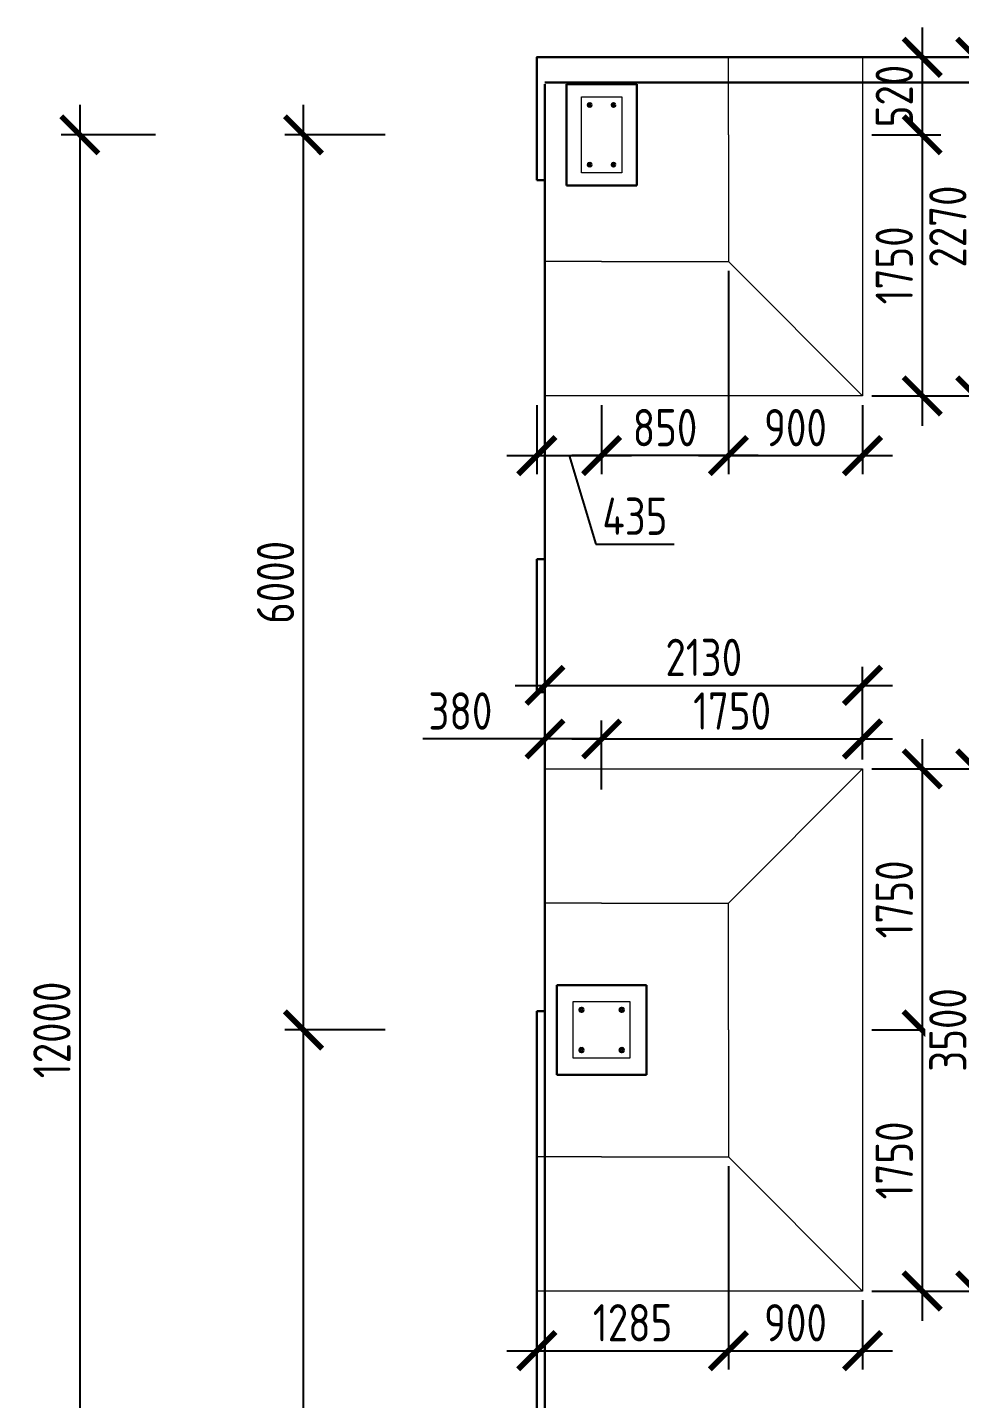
# Model space of a CAD drawing. Header units: millimetres. Extents: x 2559584 to 2748503, y -688364 to -611007.
# Drawn here: x 2559584 to 2565837, y -640098 to -630907 of the extents above; entities that cross this region are included whole.
import ezdxf

# ---------------------------------------------------------------- set-up
doc = ezdxf.new("R2010")
doc.units = ezdxf.units.MM
doc.header["$LTSCALE"] = 50
doc.linetypes.add('PS-HIDDEN1', pattern=[4, 3, -1])
doc.layers.get('Defpoints').update_dxf_attribs({"color": 4})
for name, color, linetype, lineweight in [('_PP__F_Plate', 90, 'Continuous', 40), ('_PP_DIM Linear', 140, 'Continuous', 9), ('Тонкие', 175, 'Continuous', 20)]:
    doc.layers.add(name, color=color, linetype=linetype, lineweight=lineweight)
doc.styles.add('_PP_Text Style', font='isocpeur.ttf', dxfattribs={"width": 0.8})
doc.dimstyles.new('_PP_DIM Style', dxfattribs={"dimtxt": 2.5, "dimasz": 2.5, "dimexe": 1.25, "dimexo": 0.625, "dimtad": 1, "dimdec": 0, "dimrnd": 0.001, "dimtxsty": '_PP_Text Style', "dimblk": 'ARCHTICK', "dimcen": 2.5, "dimdle": 2, "dimadec": 0, "dimazin": 2, "dimtfac": 0.75, "dimtdec": 0, "dimtmove": 0, "dimatfit": 3, "dimfxl": 1, "dimtolj": 1, "dimarcsym": 0})

# ---------------------------------------------------------------- blocks, each defined once
blk = doc.blocks.new('_ARCHTICK')
at = {"color": 0, "linetype": 'ByBlock', "const_width": 0.15}
blk.add_lwpolyline([(-0.5, -0.5), (0.5, 0.5)], dxfattribs=at)
blk = doc.blocks.new('*D493')
at = {"layer": '_PP_DIM Linear', "color": 0, "lineweight": -2, "ltscale": 100, "transparency": 16777216}
for p, q in [((2561435.8, -643827.3), (2561435.8, -637427.3)), ((2561983.1, -637627.3), (2561310.8, -637627.3)), ((2561983.1, -643627.3), (2561310.8, -643627.3))]:
    blk.add_line(p, q, dxfattribs=at)
at = {"layer": 'Defpoints', "color": 0, "ltscale": 100, "transparency": 16777216}
for p in [(2561435.8, -637627.3), (2562045.6, -637627.3), (2562045.6, -643627.3)]:
    blk.add_point(p, dxfattribs=at)
at = {"layer": '_PP_DIM Linear', "color": 0, "lineweight": -2, "ltscale": 100, "transparency": 16777216, "xscale": 250, "yscale": 250, "zscale": 250}
for p, rotation in [((2561435.8, -637627.3), 90), ((2561435.8, -643627.3), 270)]:
    blk.add_blockref('_ARCHTICK', p, dxfattribs=dict(at, rotation=rotation))
at = {"layer": '_PP_DIM Linear', "color": 0, "ltscale": 100, "transparency": 16777216, "insert": (2561248.3, -640627.3), "char_height": 250, "attachment_point": 5, "rotation": 90, "style": '_PP_Text Style', "bg_fill": 3, "box_fill_scale": 1.1, "bg_fill_color": 256, "bg_fill_true_color": 13158600, "bg_fill_transparency": 0}
blk.add_mtext('\\A1;6000', dxfattribs=at)
blk = doc.blocks.new('*D494')
at = {"layer": '_PP_DIM Linear', "color": 0, "lineweight": -2, "ltscale": 100, "transparency": 16777216}
for p, q in [((2559935.8, -631427.3), (2559935.8, -643827.3)), ((2560443.3, -631627.3), (2559810.8, -631627.3)), ((2560443.3, -643627.3), (2559810.8, -643627.3))]:
    blk.add_line(p, q, dxfattribs=at)
at = {"layer": 'Defpoints', "color": 0, "ltscale": 100, "transparency": 16777216}
for p in [(2560505.8, -631627.3), (2559935.8, -643627.3), (2560505.8, -643627.3)]:
    blk.add_point(p, dxfattribs=at)
at = {"layer": '_PP_DIM Linear', "color": 0, "lineweight": -2, "ltscale": 100, "transparency": 16777216, "xscale": 250, "yscale": 250, "zscale": 250}
for p, rotation in [((2559935.8, -631627.3), 90), ((2559935.8, -643627.3), 270)]:
    blk.add_blockref('_ARCHTICK', p, dxfattribs=dict(at, rotation=rotation))
at = {"layer": '_PP_DIM Linear', "color": 0, "ltscale": 100, "transparency": 16777216, "insert": (2559748.3, -637627.3), "char_height": 250, "attachment_point": 5, "rotation": 90, "style": '_PP_Text Style', "bg_fill": 3, "box_fill_scale": 1.1, "bg_fill_color": 256, "bg_fill_true_color": 13158600, "bg_fill_transparency": 0}
blk.add_mtext('\\A1;12000', dxfattribs=at)
blk = doc.blocks.new('*D495')
at = {"layer": '_PP_DIM Linear', "color": 0, "lineweight": -2, "ltscale": 100, "transparency": 16777216}
for p, q in [((2561435.8, -637827.3), (2561435.8, -631427.3)), ((2561983.1, -631627.3), (2561310.8, -631627.3)), ((2561983.1, -637627.3), (2561310.8, -637627.3))]:
    blk.add_line(p, q, dxfattribs=at)
at = {"layer": 'Defpoints', "color": 0, "ltscale": 100, "transparency": 16777216}
for p in [(2561435.8, -631627.3), (2562045.6, -631627.3), (2562045.6, -637627.3)]:
    blk.add_point(p, dxfattribs=at)
at = {"layer": '_PP_DIM Linear', "color": 0, "lineweight": -2, "ltscale": 100, "transparency": 16777216, "xscale": 250, "yscale": 250, "zscale": 250}
for p, rotation in [((2561435.8, -631627.3), 90), ((2561435.8, -637627.3), 270)]:
    blk.add_blockref('_ARCHTICK', p, dxfattribs=dict(at, rotation=rotation))
at = {"layer": '_PP_DIM Linear', "color": 0, "ltscale": 100, "transparency": 16777216, "insert": (2561248.3, -634627.3), "char_height": 250, "attachment_point": 5, "rotation": 90, "style": '_PP_Text Style', "bg_fill": 3, "box_fill_scale": 1.1, "bg_fill_color": 256, "bg_fill_true_color": 13158600, "bg_fill_transparency": 0}
blk.add_mtext('\\A1;6000', dxfattribs=at)
blk = doc.blocks.new('*D510')
at = {"layer": '_PP_DIM Linear', "color": 0, "lineweight": -2, "ltscale": 100, "transparency": 16777216}
for p, q in [((2563055.8, -636014.8), (2563055.8, -635552.1)), ((2563435.8, -636014.8), (2563435.8, -635552.1)), ((2563055.8, -635677.1), (2562235.8, -635677.1)), ((2563435.8, -635677.1), (2562855.8, -635677.1))]:
    blk.add_line(p, q, dxfattribs=at)
at = {"layer": 'Defpoints', "color": 0, "ltscale": 100, "transparency": 16777216}
for p in [(2563435.8, -635677.1), (2563055.8, -636077.3), (2563435.8, -636077.3)]:
    blk.add_point(p, dxfattribs=at)
at = {"layer": '_PP_DIM Linear', "color": 0, "lineweight": -2, "ltscale": 100, "transparency": 16777216, "xscale": 250, "yscale": 250, "zscale": 250, "rotation": 180}
blk.add_blockref('_ARCHTICK', (2563055.8, -635677.1), dxfattribs=at)
at = {"layer": '_PP_DIM Linear', "color": 0, "lineweight": -2, "ltscale": 100, "transparency": 16777216, "xscale": 250, "yscale": 250, "zscale": 250}
blk.add_blockref('_ARCHTICK', (2563435.8, -635677.1), dxfattribs=at)
at = {"layer": '_PP_DIM Linear', "color": 0, "ltscale": 100, "transparency": 16777216, "insert": (2562488.3, -635489.6), "char_height": 250, "attachment_point": 5, "style": '_PP_Text Style', "bg_fill": 3, "box_fill_scale": 1.1, "bg_fill_color": 256, "bg_fill_true_color": 13158600, "bg_fill_transparency": 0}
blk.add_mtext('\\A1;380', dxfattribs=at)
blk = doc.blocks.new('*D511')
at = {"layer": '_PP_DIM Linear', "color": 0, "lineweight": -2, "transparency": 16777216}
for p, q in [((2563435.8, -636014.8), (2563435.8, -635552.1)), ((2565185.8, -635814.9), (2565185.8, -635552.1)), ((2563235.8, -635677.1), (2565385.8, -635677.1))]:
    blk.add_line(p, q, dxfattribs=at)
at = {"layer": 'Defpoints', "color": 0, "transparency": 16777216}
for p in [(2565185.8, -635677.1), (2565185.8, -635877.4), (2563435.8, -636077.3)]:
    blk.add_point(p, dxfattribs=at)
at = {"layer": '_PP_DIM Linear', "color": 0, "lineweight": -2, "transparency": 16777216, "xscale": 250, "yscale": 250, "zscale": 250, "rotation": 180}
blk.add_blockref('_ARCHTICK', (2563435.8, -635677.1), dxfattribs=at)
at = {"layer": '_PP_DIM Linear', "color": 0, "lineweight": -2, "transparency": 16777216, "xscale": 250, "yscale": 250, "zscale": 250}
blk.add_blockref('_ARCHTICK', (2565185.8, -635677.1), dxfattribs=at)
at = {"layer": '_PP_DIM Linear', "color": 0, "transparency": 16777216, "insert": (2564310.8, -635489.6), "char_height": 250, "attachment_point": 5, "style": '_PP_Text Style', "bg_fill": 3, "box_fill_scale": 1.1, "bg_fill_color": 256, "bg_fill_true_color": 13158600, "bg_fill_transparency": 0}
blk.add_mtext('\\A1;1750', dxfattribs=at)
blk = doc.blocks.new('*D512')
at = {"layer": '_PP_DIM Linear', "color": 0, "lineweight": -2, "transparency": 16777216}
for p, q in [((2563055.8, -636014.8), (2563055.8, -635192.6)), ((2565185.8, -635814.9), (2565185.8, -635192.6)), ((2562855.8, -635317.6), (2565385.8, -635317.6))]:
    blk.add_line(p, q, dxfattribs=at)
at = {"layer": 'Defpoints', "color": 0, "transparency": 16777216}
for p in [(2565185.8, -635317.6), (2565185.8, -635877.4), (2563055.8, -636077.3)]:
    blk.add_point(p, dxfattribs=at)
at = {"layer": '_PP_DIM Linear', "color": 0, "lineweight": -2, "transparency": 16777216, "xscale": 250, "yscale": 250, "zscale": 250, "rotation": 180}
blk.add_blockref('_ARCHTICK', (2563055.8, -635317.6), dxfattribs=at)
at = {"layer": '_PP_DIM Linear', "color": 0, "lineweight": -2, "transparency": 16777216, "xscale": 250, "yscale": 250, "zscale": 250}
blk.add_blockref('_ARCHTICK', (2565185.8, -635317.6), dxfattribs=at)
at = {"layer": '_PP_DIM Linear', "color": 0, "transparency": 16777216, "insert": (2564120.8, -635130.1), "char_height": 250, "attachment_point": 5, "style": '_PP_Text Style', "bg_fill": 3, "box_fill_scale": 1.1, "bg_fill_color": 256, "bg_fill_true_color": 13158600, "bg_fill_transparency": 0}
blk.add_mtext('\\A1;2130', dxfattribs=at)
blk = doc.blocks.new('*D513')
at = {"layer": '_PP_DIM Linear', "color": 0, "lineweight": -2, "ltscale": 100, "transparency": 16777216}
for p, q in [((2565585.9, -635677.4), (2565585.9, -637827.3)), ((2565248.3, -635877.4), (2565710.9, -635877.4)), ((2565248.3, -637627.3), (2565710.9, -637627.3))]:
    blk.add_line(p, q, dxfattribs=at)
at = {"layer": 'Defpoints', "color": 0, "ltscale": 100, "transparency": 16777216}
for p in [(2565185.8, -635877.4), (2565185.8, -637627.3), (2565585.9, -637627.3)]:
    blk.add_point(p, dxfattribs=at)
at = {"layer": '_PP_DIM Linear', "color": 0, "lineweight": -2, "ltscale": 100, "transparency": 16777216, "xscale": 250, "yscale": 250, "zscale": 250}
for p, rotation in [((2565585.9, -635877.4), 90), ((2565585.9, -637627.3), 270)]:
    blk.add_blockref('_ARCHTICK', p, dxfattribs=dict(at, rotation=rotation))
at = {"layer": '_PP_DIM Linear', "color": 0, "ltscale": 100, "transparency": 16777216, "insert": (2565398.4, -636752.4), "char_height": 250, "attachment_point": 5, "rotation": 90, "style": '_PP_Text Style', "bg_fill": 3, "box_fill_scale": 1.1, "bg_fill_color": 256, "bg_fill_true_color": 13158600, "bg_fill_transparency": 0}
blk.add_mtext('\\A1;1750', dxfattribs=at)
blk = doc.blocks.new('*D514')
at = {"layer": '_PP_DIM Linear', "color": 0, "lineweight": -2, "transparency": 16777216}
for p, q in [((2565585.9, -637427.3), (2565585.9, -639577.3)), ((2565248.3, -637627.3), (2565710.9, -637627.3)), ((2565248.3, -639377.3), (2565710.9, -639377.3))]:
    blk.add_line(p, q, dxfattribs=at)
at = {"layer": 'Defpoints', "color": 0, "transparency": 16777216}
for p in [(2565185.8, -637627.3), (2565185.8, -639377.3), (2565585.9, -639377.3)]:
    blk.add_point(p, dxfattribs=at)
at = {"layer": '_PP_DIM Linear', "color": 0, "lineweight": -2, "transparency": 16777216, "xscale": 250, "yscale": 250, "zscale": 250}
for p, rotation in [((2565585.9, -637627.3), 90), ((2565585.9, -639377.3), 270)]:
    blk.add_blockref('_ARCHTICK', p, dxfattribs=dict(at, rotation=rotation))
at = {"layer": '_PP_DIM Linear', "color": 0, "transparency": 16777216, "insert": (2565398.4, -638502.3), "char_height": 250, "attachment_point": 5, "rotation": 90, "style": '_PP_Text Style', "bg_fill": 3, "box_fill_scale": 1.1, "bg_fill_color": 256, "bg_fill_true_color": 13158600, "bg_fill_transparency": 0}
blk.add_mtext('\\A1;1750', dxfattribs=at)
blk = doc.blocks.new('*D515')
at = {"layer": '_PP_DIM Linear', "color": 0, "lineweight": -2, "transparency": 16777216}
for p, q in [((2564285.8, -638539.8), (2564285.8, -639902.7)), ((2563000.8, -639439.8), (2563000.8, -639902.7)), ((2562800.8, -639777.7), (2564485.8, -639777.7))]:
    blk.add_line(p, q, dxfattribs=at)
at = {"layer": 'Defpoints', "color": 0, "transparency": 16777216}
for p in [(2564285.8, -638477.3), (2563000.8, -639377.3), (2564285.8, -639777.7)]:
    blk.add_point(p, dxfattribs=at)
at = {"layer": '_PP_DIM Linear', "color": 0, "lineweight": -2, "transparency": 16777216, "xscale": 250, "yscale": 250, "zscale": 250, "rotation": 180}
blk.add_blockref('_ARCHTICK', (2563000.8, -639777.7), dxfattribs=at)
at = {"layer": '_PP_DIM Linear', "color": 0, "lineweight": -2, "transparency": 16777216, "xscale": 250, "yscale": 250, "zscale": 250}
blk.add_blockref('_ARCHTICK', (2564285.8, -639777.7), dxfattribs=at)
at = {"layer": '_PP_DIM Linear', "color": 0, "transparency": 16777216, "insert": (2563643.3, -639590.2), "char_height": 250, "attachment_point": 5, "style": '_PP_Text Style', "bg_fill": 3, "box_fill_scale": 1.1, "bg_fill_color": 256, "bg_fill_true_color": 13158600, "bg_fill_transparency": 0}
blk.add_mtext('\\A1;1285', dxfattribs=at)
blk = doc.blocks.new('*D516')
at = {"layer": '_PP_DIM Linear', "color": 0, "lineweight": -2, "transparency": 16777216}
for p, q in [((2564285.8, -638539.8), (2564285.8, -639902.7)), ((2565185.8, -639439.8), (2565185.8, -639902.7)), ((2564085.8, -639777.7), (2565385.8, -639777.7))]:
    blk.add_line(p, q, dxfattribs=at)
at = {"layer": 'Defpoints', "color": 0, "transparency": 16777216}
for p in [(2564285.8, -638477.3), (2565185.8, -639377.3), (2565185.8, -639777.7)]:
    blk.add_point(p, dxfattribs=at)
at = {"layer": '_PP_DIM Linear', "color": 0, "lineweight": -2, "transparency": 16777216, "xscale": 250, "yscale": 250, "zscale": 250, "rotation": 180}
blk.add_blockref('_ARCHTICK', (2564285.8, -639777.7), dxfattribs=at)
at = {"layer": '_PP_DIM Linear', "color": 0, "lineweight": -2, "transparency": 16777216, "xscale": 250, "yscale": 250, "zscale": 250}
blk.add_blockref('_ARCHTICK', (2565185.8, -639777.7), dxfattribs=at)
at = {"layer": '_PP_DIM Linear', "color": 0, "transparency": 16777216, "insert": (2564735.8, -639590.2), "char_height": 250, "attachment_point": 5, "style": '_PP_Text Style', "bg_fill": 3, "box_fill_scale": 1.1, "bg_fill_color": 256, "bg_fill_true_color": 13158600, "bg_fill_transparency": 0}
blk.add_mtext('\\A1;900', dxfattribs=at)
blk = doc.blocks.new('*D558')
at = {"layer": '_PP_DIM Linear', "color": 0, "lineweight": -2, "transparency": 16777216}
for p, q in [((2563000.8, -633439.8), (2563000.8, -633902.7)), ((2563435.8, -633439.8), (2563435.8, -633902.7)), ((2562800.8, -633777.7), (2563635.8, -633777.7)), ((2563218.3, -633777.7), (2563396.4, -634371.5)), ((2563396.4, -634371.5), (2563921.4, -634371.5))]:
    blk.add_line(p, q, dxfattribs=at)
at = {"layer": 'Defpoints', "color": 0, "transparency": 16777216}
for p in [(2563000.8, -633377.3), (2563435.8, -633377.3), (2563435.8, -633777.7)]:
    blk.add_point(p, dxfattribs=at)
at = {"layer": '_PP_DIM Linear', "color": 0, "lineweight": -2, "transparency": 16777216, "xscale": 250, "yscale": 250, "zscale": 250, "rotation": 180}
blk.add_blockref('_ARCHTICK', (2563000.8, -633777.7), dxfattribs=at)
at = {"layer": '_PP_DIM Linear', "color": 0, "lineweight": -2, "transparency": 16777216, "xscale": 250, "yscale": 250, "zscale": 250}
blk.add_blockref('_ARCHTICK', (2563435.8, -633777.7), dxfattribs=at)
at = {"layer": '_PP_DIM Linear', "color": 0, "transparency": 16777216, "insert": (2563658.9, -634184), "char_height": 250, "attachment_point": 5, "style": '_PP_Text Style', "bg_fill": 3, "box_fill_scale": 1.1, "bg_fill_color": 256, "bg_fill_true_color": 13158600, "bg_fill_transparency": 0}
blk.add_mtext('\\A1;435', dxfattribs=at)
blk = doc.blocks.new('*D559')
at = {"layer": '_PP_DIM Linear', "color": 0, "lineweight": -2, "transparency": 16777216}
for p, q in [((2564285.8, -632539.8), (2564285.8, -633902.7)), ((2565185.8, -633439.8), (2565185.8, -633902.7)), ((2564085.8, -633777.7), (2565385.8, -633777.7))]:
    blk.add_line(p, q, dxfattribs=at)
at = {"layer": 'Defpoints', "color": 0, "transparency": 16777216}
for p in [(2564285.8, -632477.3), (2565185.8, -633377.3), (2565185.8, -633777.7)]:
    blk.add_point(p, dxfattribs=at)
at = {"layer": '_PP_DIM Linear', "color": 0, "lineweight": -2, "transparency": 16777216, "xscale": 250, "yscale": 250, "zscale": 250, "rotation": 180}
blk.add_blockref('_ARCHTICK', (2564285.8, -633777.7), dxfattribs=at)
at = {"layer": '_PP_DIM Linear', "color": 0, "lineweight": -2, "transparency": 16777216, "xscale": 250, "yscale": 250, "zscale": 250}
blk.add_blockref('_ARCHTICK', (2565185.8, -633777.7), dxfattribs=at)
at = {"layer": '_PP_DIM Linear', "color": 0, "transparency": 16777216, "insert": (2564735.8, -633590.2), "char_height": 250, "attachment_point": 5, "style": '_PP_Text Style', "bg_fill": 3, "box_fill_scale": 1.1, "bg_fill_color": 256, "bg_fill_true_color": 13158600, "bg_fill_transparency": 0}
blk.add_mtext('\\A1;900', dxfattribs=at)
blk = doc.blocks.new('*D567')
at = {"layer": '_PP_DIM Linear', "color": 0, "lineweight": -2, "ltscale": 100, "transparency": 16777216}
for p, q in [((2565585.9, -630907.3), (2565585.9, -631827.3)), ((2565248.3, -631107.3), (2565710.9, -631107.3)), ((2565248.3, -631627.3), (2565710.9, -631627.3))]:
    blk.add_line(p, q, dxfattribs=at)
at = {"layer": 'Defpoints', "color": 0, "ltscale": 100, "transparency": 16777216}
for p in [(2565185.8, -631107.3), (2565185.8, -631627.3)]:
    blk.add_point(p, dxfattribs=at)
at = {"layer": '_PP_DIM Linear', "color": 0, "lineweight": -2, "ltscale": 100, "transparency": 16777216, "xscale": 250, "yscale": 250, "zscale": 250}
for p, rotation in [((2565585.9, -631107.3), 90), ((2565585.9, -631627.3), 270)]:
    blk.add_blockref('_ARCHTICK', p, dxfattribs=dict(at, rotation=rotation))
at = {"layer": '_PP_DIM Linear', "color": 0, "ltscale": 100, "transparency": 16777216, "insert": (2565398.4, -631367.3), "char_height": 250, "attachment_point": 5, "rotation": 90, "style": '_PP_Text Style', "bg_fill": 3, "box_fill_scale": 1.1, "bg_fill_color": 256, "bg_fill_true_color": 13158600, "bg_fill_transparency": 0}
blk.add_mtext('\\A1;520', dxfattribs=at)
at = {"layer": 'Defpoints', "color": 0, "ltscale": 100, "transparency": 16777216}
blk.add_point((2565585.9, -631627.3), dxfattribs=at)
blk = doc.blocks.new('*D568')
at = {"layer": '_PP_DIM Linear', "color": 0, "lineweight": -2, "transparency": 16777216}
for p, q in [((2565585.9, -631427.3), (2565585.9, -633577.3)), ((2565248.3, -631627.3), (2565710.9, -631627.3)), ((2565248.3, -633377.3), (2565710.9, -633377.3))]:
    blk.add_line(p, q, dxfattribs=at)
at = {"layer": 'Defpoints', "color": 0, "transparency": 16777216}
for p in [(2565185.8, -631627.3), (2565185.8, -633377.3), (2565585.9, -633377.3)]:
    blk.add_point(p, dxfattribs=at)
at = {"layer": '_PP_DIM Linear', "color": 0, "lineweight": -2, "transparency": 16777216, "xscale": 250, "yscale": 250, "zscale": 250}
for p, rotation in [((2565585.9, -631627.3), 90), ((2565585.9, -633377.3), 270)]:
    blk.add_blockref('_ARCHTICK', p, dxfattribs=dict(at, rotation=rotation))
at = {"layer": '_PP_DIM Linear', "color": 0, "transparency": 16777216, "insert": (2565398.4, -632502.3), "char_height": 250, "attachment_point": 5, "rotation": 90, "style": '_PP_Text Style', "bg_fill": 3, "box_fill_scale": 1.1, "bg_fill_color": 256, "bg_fill_true_color": 13158600, "bg_fill_transparency": 0}
blk.add_mtext('\\A1;1750', dxfattribs=at)
blk = doc.blocks.new('*D569')
at = {"layer": '_PP_DIM Linear', "color": 0, "lineweight": -2, "transparency": 16777216}
for p, q in [((2565945.5, -630907.3), (2565945.5, -633577.3)), ((2565248.3, -631107.3), (2566070.5, -631107.3)), ((2565248.3, -633377.3), (2566070.5, -633377.3))]:
    blk.add_line(p, q, dxfattribs=at)
at = {"layer": 'Defpoints', "color": 0, "transparency": 16777216}
for p in [(2565185.8, -631107.3), (2565185.8, -633377.3), (2565945.5, -633377.3)]:
    blk.add_point(p, dxfattribs=at)
at = {"layer": '_PP_DIM Linear', "color": 0, "lineweight": -2, "transparency": 16777216, "xscale": 250, "yscale": 250, "zscale": 250}
for p, rotation in [((2565945.5, -631107.3), 90), ((2565945.5, -633377.3), 270)]:
    blk.add_blockref('_ARCHTICK', p, dxfattribs=dict(at, rotation=rotation))
at = {"layer": '_PP_DIM Linear', "color": 0, "transparency": 16777216, "insert": (2565758, -632242.3), "char_height": 250, "attachment_point": 5, "rotation": 90, "style": '_PP_Text Style', "bg_fill": 3, "box_fill_scale": 1.1, "bg_fill_color": 256, "bg_fill_true_color": 13158600, "bg_fill_transparency": 0}
blk.add_mtext('\\A1;2270', dxfattribs=at)
blk = doc.blocks.new('*D580')
at = {"layer": '_PP_DIM Linear', "color": 0, "lineweight": -2, "transparency": 16777216}
for p, q in [((2564285.8, -632539.8), (2564285.8, -633902.7)), ((2563435.8, -633439.8), (2563435.8, -633902.7)), ((2564485.8, -633777.7), (2563235.8, -633777.7))]:
    blk.add_line(p, q, dxfattribs=at)
at = {"layer": 'Defpoints', "color": 0, "transparency": 16777216}
for p in [(2564285.8, -632477.3), (2563435.8, -633377.3), (2563435.8, -633777.7)]:
    blk.add_point(p, dxfattribs=at)
at = {"layer": '_PP_DIM Linear', "color": 0, "lineweight": -2, "transparency": 16777216, "xscale": 250, "yscale": 250, "zscale": 250, "rotation": 180}
blk.add_blockref('_ARCHTICK', (2563435.8, -633777.7), dxfattribs=at)
at = {"layer": '_PP_DIM Linear', "color": 0, "lineweight": -2, "transparency": 16777216, "xscale": 250, "yscale": 250, "zscale": 250}
blk.add_blockref('_ARCHTICK', (2564285.8, -633777.7), dxfattribs=at)
at = {"layer": '_PP_DIM Linear', "color": 0, "transparency": 16777216, "insert": (2563860.8, -633590.2), "char_height": 250, "attachment_point": 5, "style": '_PP_Text Style', "bg_fill": 3, "box_fill_scale": 1.1, "bg_fill_color": 256, "bg_fill_true_color": 13158600, "bg_fill_transparency": 0}
blk.add_mtext('\\A1;850', dxfattribs=at)
blk = doc.blocks.new('ФП')
at = {"color": 3, "lineweight": -2}
for points in [[(-435, 11695), (-380, 11695)], [(-380, 9155), (-380, 11695)], [(-435, 9155), (-380, 9155)], [(-435, 8265), (-380, 8265)], [(-380, 6125), (-380, 8265)], [(-435, 6125), (-380, 6125)]]:
    blk.add_lwpolyline(points, dxfattribs=at)
at = {"ltscale": 120}
for centre in [(-80, 12200), (80, 12200), (-80, 11800), (80, 11800)]:
    blk.add_circle(centre, 10, dxfattribs=at)
at = {"ltscale": 288}
for centre in [(-135, 6135), (135, 6135), (-135, 5865), (135, 5865)]:
    blk.add_circle(centre, 12, dxfattribs=at)
at = {"layer": '_PP__F_Plate', "linetype": 'PS-HIDDEN1', "lineweight": 15, "ltscale": 100}
for p, q in [((850, 12000), (850, 12520)), ((1749.9, 12520), (1749.9, 12000)), ((850, 12000), (850, 11150)), ((1749.9, 12000), (1749.9, 10250)), ((0, 11150), (-380, 11150)), ((0, 11150), (850, 11150)), ((850, 11150), (1749.9, 10250)), ((0, 10250), (-380, 10250)), ((1749.9, 10250), (0, 10250)), ((-380, 7749.9), (0, 7749.9)), ((0, 7749.9), (1749.9, 7749.9)), ((850, 6850), (1749.9, 7749.9)), ((1749.9, 7749.9), (1749.9, 6000)), ((0, 6850), (-380, 6850)), ((0, 6850), (850, 6850)), ((850, 6000), (850, 6850)), ((850, 6000), (850, 5150)), ((1749.9, 6000), (1749.9, 4250)), ((0, 5150), (-435, 5150)), ((0, 5150), (850, 5150)), ((850, 5150), (1749.9, 4250)), ((0, 4250), (-435, 4250)), ((1749.9, 4250), (0, 4250))]:
    blk.add_line(p, q, dxfattribs=at)
at = {"layer": '_PP__F_Plate', "lineweight": -2, "ltscale": 150}
for p, q in [((-380, 12350), (14625, 12350)), ((-380, -349), (-380, 12340))]:
    blk.add_line(p, q, dxfattribs=at)
at = {"layer": '_PP__F_Plate', "lineweight": -2}
for p, q in [((-235, 11660.5), (-235, 12340.5)), ((235, 12340.5), (-235, 12340.5)), ((235, 11660.5), (235, 12340.5)), ((235, 11660.5), (-235, 11660.5)), ((300, 6300), (-300, 6300)), ((-300, 6300), (-300, 5700)), ((300, 6300), (300, 5700)), ((-300, 5700), (300, 5700))]:
    blk.add_line(p, q, dxfattribs=at)
at = {"layer": '_PP__F_Plate', "lineweight": -2, "ltscale": 150}
for points in [[(-435, 11695), (-435, 12520), (5130, 12520)], [(-435, 8265), (-435, 9155)], [(930, -520), (-435, -520), (-435, 6125)]]:
    blk.add_lwpolyline(points, dxfattribs=at)
at = {"layer": 'Тонкие', "ltscale": 120}
blk.add_lwpolyline([(-135, 11745), (-135, 12255), (135, 12255), (135, 11745)], close=True, dxfattribs=at)
at = {"layer": 'Тонкие', "ltscale": 10}
blk.add_lwpolyline([(-190, 5810), (-190, 6190), (190, 6190), (190, 5810)], close=True, dxfattribs=at)
blk = doc.blocks.new('*D449')
at = {"layer": '_PP_DIM Linear', "color": 0, "lineweight": -2, "transparency": 16777216}
for p, q in [((2565945.5, -635677.4), (2565945.5, -639577.3)), ((2565248.3, -635877.4), (2566070.5, -635877.4)), ((2565248.3, -639377.3), (2566070.5, -639377.3))]:
    blk.add_line(p, q, dxfattribs=at)
at = {"layer": 'Defpoints', "color": 0, "transparency": 16777216}
for p in [(2565185.8, -635877.4), (2565185.8, -639377.3), (2565945.5, -639377.3)]:
    blk.add_point(p, dxfattribs=at)
at = {"layer": '_PP_DIM Linear', "color": 0, "lineweight": -2, "transparency": 16777216, "xscale": 250, "yscale": 250, "zscale": 250}
for p, rotation in [((2565945.5, -635877.4), 90), ((2565945.5, -639377.3), 270)]:
    blk.add_blockref('_ARCHTICK', p, dxfattribs=dict(at, rotation=rotation))
at = {"layer": '_PP_DIM Linear', "color": 0, "transparency": 16777216, "insert": (2565758, -637627.3), "char_height": 250, "attachment_point": 5, "rotation": 90, "style": '_PP_Text Style', "bg_fill": 3, "box_fill_scale": 1.1, "bg_fill_color": 256, "bg_fill_true_color": 13158600, "bg_fill_transparency": 0}
blk.add_mtext('\\A1;3500', dxfattribs=at)

msp = doc.modelspace()

# ---------------------------------------------------------------- dimensions: what is measured, and where the dimension line sits
at = {"layer": '_PP_DIM Linear', "ltscale": 100}
for base, p1, p2, angle, picture, middle in [((2565585.9, -631627.3), (2565185.8, -631107.3), (2565185.8, -631627.3), 270, '*D567', (2565398.4, -631367.3)), ((2559935.8, -643627.3), (2560505.8, -631627.3), (2560505.8, -643627.3), 90, '*D494', (2559748.3, -637627.3)), ((2561435.8, -637627.3), (2562045.6, -643627.3), (2562045.6, -637627.3), 90, '*D493', (2561248.3, -640627.3))]:
    dim = msp.add_linear_dim(base=base, p1=p1, p2=p2, angle=angle, dimstyle='_PP_DIM Style', override={"dimscale": 100, "dimtfill": 1}, dxfattribs=at)
    dim.commit()
    dim.dimension.update_dxf_attribs({"geometry": picture, "text_midpoint": middle})
at = {"layer": '_PP_DIM Linear'}
for base, p1, p2, picture, middle in [((2565185.8, -633777.7), (2564285.8, -632477.3), (2565185.8, -633377.3), '*D559', (2564735.8, -633590.2)), ((2563435.8, -633777.7), (2563000.8, -633377.3), (2563435.8, -633377.3), '*D558', (2563458.9, -634184)), ((2564285.8, -639777.7), (2563000.8, -639377.3), (2564285.8, -638477.3), '*D515', (2563643.3, -639590.2))]:
    dim = msp.add_linear_dim(base=base, p1=p1, p2=p2, dimstyle='_PP_DIM Style', override={"dimscale": 100, "dimtmove": 1, "dimtfill": 1}, dxfattribs=at)
    dim.commit()
    dim.dimension.update_dxf_attribs({"geometry": picture, "text_midpoint": middle})
at = {"layer": '_PP_DIM Linear', "ltscale": 100}
dim = msp.add_linear_dim(base=(2563435.8, -635677.1), p1=(2563055.8, -636077.3), p2=(2563435.8, -636077.3), dimstyle='_PP_DIM Style', override={"dimscale": 100, "dimtfill": 1}, dxfattribs=at)
dim.commit()
dim.dimension.update_dxf_attribs({"geometry": '*D510', "text_midpoint": (2562488.3, -635677.1), "dimtype": 160})

# ---------------------------------------------------------------- next in the draw order: dimensions: what is measured, and where the dimension line sits
dim = msp.add_linear_dim(base=(2561435.8, -631627.3), p1=(2562045.6, -637627.3), p2=(2562045.6, -631627.3), angle=90, dimstyle='_PP_DIM Style', override={"dimscale": 100, "dimtfill": 1}, dxfattribs=at)
dim.commit()
dim.dimension.update_dxf_attribs({"geometry": '*D495', "text_midpoint": (2561248.3, -634627.3)})
at = {"layer": '_PP_DIM Linear'}
dim = msp.add_linear_dim(base=(2565585.9, -633377.3), p1=(2565185.8, -631627.3), p2=(2565185.8, -633377.3), angle=270, dimstyle='_PP_DIM Style', override={"dimscale": 100, "dimtmove": 1, "dimtfill": 1}, dxfattribs=at)
dim.commit()
dim.dimension.update_dxf_attribs({"geometry": '*D568', "text_midpoint": (2565398.4, -632502.3)})
for base, p1, p2, picture, middle in [((2563435.8, -633777.7), (2564285.8, -632477.3), (2563435.8, -633377.3), '*D580', (2563860.8, -633590.2)), ((2565185.8, -635677.1), (2563435.8, -636077.3), (2565185.8, -635877.4), '*D511', (2564310.8, -635489.6))]:
    dim = msp.add_linear_dim(base=base, p1=p1, p2=p2, dimstyle='_PP_DIM Style', override={"dimscale": 100, "dimtmove": 1, "dimtfill": 1}, dxfattribs=at)
    dim.commit()
    dim.dimension.update_dxf_attribs({"geometry": picture, "text_midpoint": middle})

# ---------------------------------------------------------------- next in the draw order: dimensions: what is measured, and where the dimension line sits
dim = msp.add_linear_dim(base=(2565945.5, -633377.3), p1=(2565185.8, -631107.3), p2=(2565185.8, -633377.3), angle=270, dimstyle='_PP_DIM Style', override={"dimscale": 100, "dimtmove": 1, "dimtfill": 1}, dxfattribs=at)
dim.commit()
dim.dimension.update_dxf_attribs({"geometry": '*D569', "text_midpoint": (2565758, -632242.3)})
dim = msp.add_linear_dim(base=(2565185.8, -635317.6), p1=(2563055.8, -636077.3), p2=(2565185.8, -635877.4), dimstyle='_PP_DIM Style', override={"dimscale": 100, "dimtmove": 1, "dimtfill": 1}, dxfattribs=at)
dim.commit()
dim.dimension.update_dxf_attribs({"geometry": '*D512', "text_midpoint": (2564120.8, -635130.1)})

# ---------------------------------------------------------------- next in the draw order: dimensions: what is measured, and where the dimension line sits
at = {"layer": '_PP_DIM Linear', "ltscale": 100}
dim = msp.add_linear_dim(base=(2565585.9, -637627.3), p1=(2565185.8, -635877.4), p2=(2565185.8, -637627.3), angle=270, dimstyle='_PP_DIM Style', override={"dimscale": 100, "dimtfill": 1}, dxfattribs=at)
dim.commit()
dim.dimension.update_dxf_attribs({"geometry": '*D513', "text_midpoint": (2565398.4, -636752.4)})

# ---------------------------------------------------------------- next in the draw order: dimensions: what is measured, and where the dimension line sits
at = {"layer": '_PP_DIM Linear'}
dim = msp.add_linear_dim(base=(2565585.9, -639377.3), p1=(2565185.8, -637627.3), p2=(2565185.8, -639377.3), angle=270, dimstyle='_PP_DIM Style', override={"dimscale": 100, "dimtmove": 1, "dimtfill": 1}, dxfattribs=at)
dim.commit()
dim.dimension.update_dxf_attribs({"geometry": '*D514', "text_midpoint": (2565398.4, -638502.3)})

# ---------------------------------------------------------------- next in the draw order: dimensions: what is measured, and where the dimension line sits
dim = msp.add_linear_dim(base=(2565185.8, -639777.7), p1=(2564285.8, -638477.3), p2=(2565185.8, -639377.3), dimstyle='_PP_DIM Style', override={"dimscale": 100, "dimtmove": 1, "dimtfill": 1}, dxfattribs=at)
dim.commit()
dim.dimension.update_dxf_attribs({"geometry": '*D516', "text_midpoint": (2564735.8, -639590.2)})

# ---------------------------------------------------------------- next in the draw order: block references
at = {"layer": '_PP__F_Plate', "color": 3, "lineweight": 30}
msp.add_blockref('ФП', (2563435.8, -643627.3), dxfattribs=at)

# ---------------------------------------------------------------- next in the draw order: dimensions: what is measured, and where the dimension line sits
at = {"layer": '_PP_DIM Linear'}
dim = msp.add_linear_dim(base=(2565945.5, -639377.3), p1=(2565185.8, -635877.4), p2=(2565185.8, -639377.3), angle=270, dimstyle='_PP_DIM Style', override={"dimscale": 100, "dimtmove": 1, "dimtfill": 1}, dxfattribs=at)
dim.commit()
dim.dimension.update_dxf_attribs({"geometry": '*D449', "text_midpoint": (2565758, -637627.3)})

doc.saveas('drawing.dxf')
